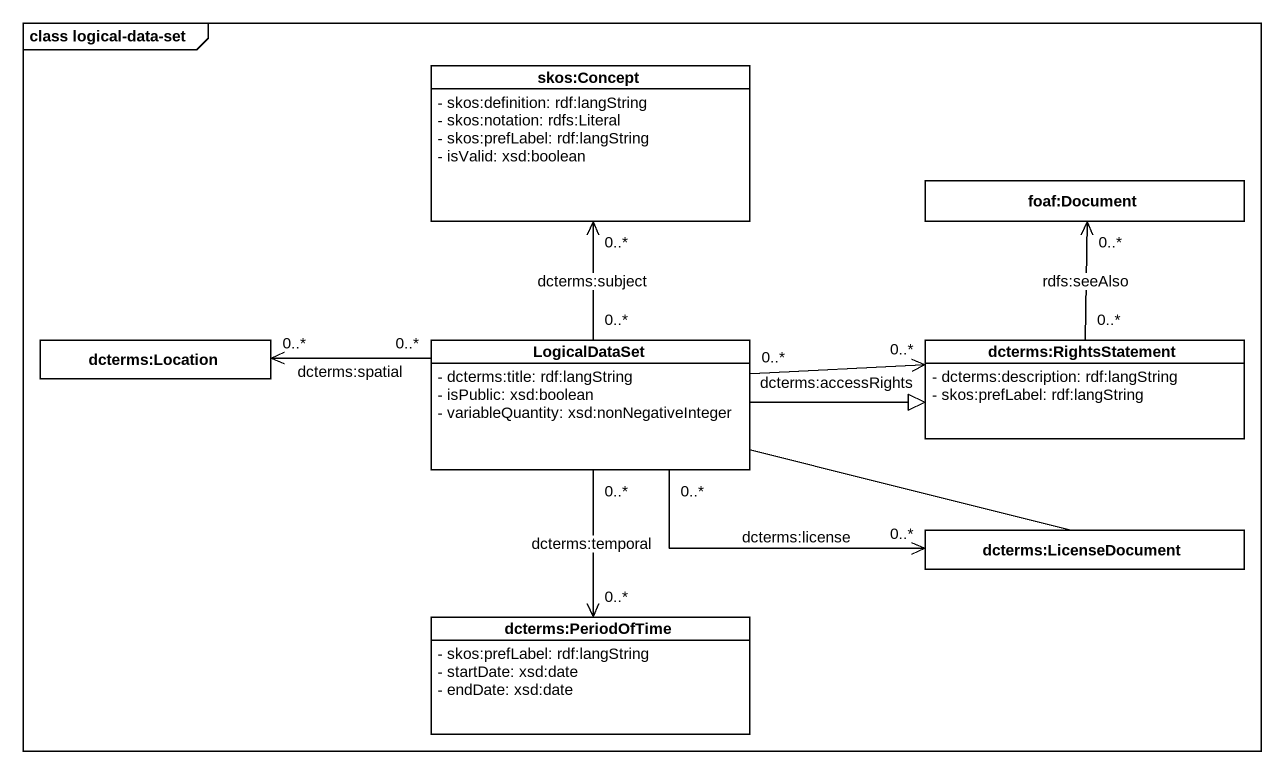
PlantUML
@startuml
mainframe class logical-data-set
hide circle
hide empty members
skinparam classAttributeIconSize 0
class "skos:Concept" as skos_Concept #FFFFFF {
  - skos:definition: rdf:langString
  - skos:notation: rdfs:Literal
  - skos:prefLabel: rdf:langString
  - isValid: xsd:boolean
}
class "foaf:Document" as foaf_Document #FFFFFF
class "dcterms:Location" as dcterms_Location #FFFFFF
class LogicalDataSet #FFFFFF {
  - dcterms:title: rdf:langString
  - isPublic: xsd:boolean
  - variableQuantity: xsd:nonNegativeInteger
}
class "dcterms:RightsStatement" as dcterms_RightsStatement #FFFFFF {
  - dcterms:description: rdf:langString
  - skos:prefLabel: rdf:langString
}
class "dcterms:LicenseDocument" as dcterms_LicenseDocument #FFFFFF
class "dcterms:PeriodOfTime" as dcterms_PeriodOfTime #FFFFFF {
  - skos:prefLabel: rdf:langString
  - startDate: xsd:date
  - endDate: xsd:date
}
LogicalDataSet "0..*" -up-> "0..*" skos_Concept : dcterms:subject
LogicalDataSet "0..*" -left-> "0..*" dcterms_Location : dcterms:spatial
LogicalDataSet "0..*" -right-> "0..*" dcterms_RightsStatement : dcterms:accessRights
LogicalDataSet "0..*" -right-> "0..*" dcterms_LicenseDocument : dcterms:license
LogicalDataSet "0..*" --> "0..*" dcterms_PeriodOfTime : dcterms:temporal
dcterms_RightsStatement "0..*" -up-> "0..*" foaf_Document : rdfs:seeAlso
dcterms_LicenseDocument -up-|> dcterms_RightsStatement
@enduml
